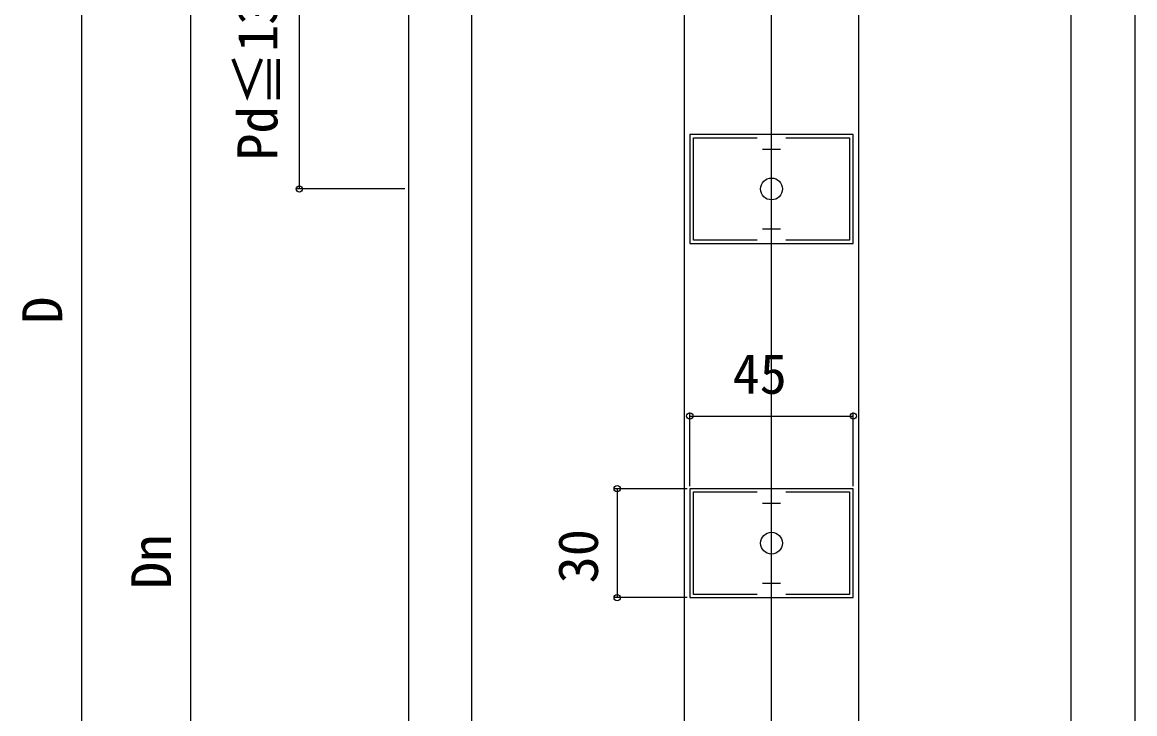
# Model space of a CAD drawing. Units: millimetres, scale not verified. Extents: x -875 to 875, y -1300 to 1292.
# Drawn here: x -372.5 to -66.2, y -861.2 to -670.8 of the extents above; entities that cross this region are included whole.
import ezdxf
from ezdxf.enums import TextEntityAlignment as Align

# ---------------------------------------------------------------- set-up
doc = ezdxf.new("R2010")
doc.units = ezdxf.units.MM
doc.header["$LTSCALE"] = 8
for name, color, linetype in [('0-2_YKK_11', 7, 'Continuous'), ('0-4_YKK_12', 2, 'Continuous'), ('0-7_YKK_D', 6, 'Continuous'), ('0-9_YSS_K', 3, 'Continuous')]:
    doc.layers.add(name, color=color, linetype=linetype)
doc.styles.add('ＭＳ ゴシック', font='')
doc.styles.get('ＭＳ ゴシック').set_extended_font_data('MS Gothic')

msp = doc.modelspace()

# ---------------------------------------------------------------- linework, layer by layer
at = {"layer": '0-2_YKK_11'}
for p, q in [((-166.227, -708.2), (-166.227, -703.2)), ((-168.727, -705.7), (-163.727, -705.7)), ((-166.227, -730.2), (-166.227, -725.2)), ((-168.727, -727.7), (-163.727, -727.7)), ((-166.227, -805.7), (-166.227, -800.7)), ((-168.727, -803.2), (-163.727, -803.2)), ((-166.227, -827.7), (-166.227, -822.7)), ((-168.727, -825.2), (-163.727, -825.2))]:
    msp.add_line(p, q, dxfattribs=at)
for points in [[(-188.727, -731.7), (-143.727, -731.7), (-143.727, -701.7), (-188.727, -701.7)], [(-188.727, -829.2), (-143.727, -829.2), (-143.727, -799.2), (-188.727, -799.2)]]:
    msp.add_lwpolyline(points, close=True, dxfattribs=at)
for points in [[(-170.196, -730.8), (-187.727, -730.8), (-187.727, -702.6), (-170.196, -702.6)], [(-162.259, -702.6), (-144.727, -702.6), (-144.727, -730.8), (-162.259, -730.8)], [(-170.196, -828.3), (-187.727, -828.3), (-187.727, -800.1), (-170.196, -800.1)], [(-162.259, -800.1), (-144.727, -800.1), (-144.727, -828.3), (-162.259, -828.3)]]:
    msp.add_lwpolyline(points, dxfattribs=at)
at = {"layer": '0-4_YKK_12'}
for p, q in [((-266.227, -271.7), (-266.227, -1111.7)), ((-66.227, -471.7), (-66.227, -1111.7)), ((-190.227, -991.2), (-190.227, -637.2)), ((-142.227, -991.2), (-142.227, -637.2))]:
    msp.add_line(p, q, dxfattribs=at)
for centre in [(-166.227, -716.7), (-166.227, -814.2)]:
    msp.add_circle(centre, 3, dxfattribs=at)
at = {"layer": '0-7_YKK_D'}
for p, q in [((-356.227, -385.7), (-356.227, -1107.7)), ((-326.227, -621.7), (-326.227, -1006.7)), ((-296.227, -716.7), (-296.227, -621.7)), ((-267.227, -716.7), (-297.227, -716.7)), ((-188.727, -798.5), (-188.727, -778.2)), ((-188.727, -779.2), (-143.727, -779.2)), ((-143.727, -798.5), (-143.727, -778.2)), ((-189.427, -799.2), (-209.727, -799.2)), ((-208.727, -799.2), (-208.727, -829.2)), ((-189.427, -829.2), (-209.727, -829.2))]:
    msp.add_line(p, q, dxfattribs=at)
for centre in [(-296.227, -716.7), (-188.727, -779.2), (-143.727, -779.2), (-208.727, -799.2), (-208.727, -829.2)]:
    msp.add_circle(centre, 0.875, dxfattribs=at)
at = {"layer": '0-9_YSS_K'}
for p, q in [((-248.727, -1126.7), (-248.727, -289.2)), ((-166.227, -1259.7), (-166.227, -371.7)), ((-83.727, -1121.7), (-83.727, -454.2))]:
    msp.add_line(p, q, dxfattribs=at)

# ---------------------------------------------------------------- texts
at = {"layer": '0-7_YKK_D', "style": 'ＭＳ ゴシック'}
for s, p in [('Pd≦130', (-298.994, -708.916)), ('D', (-358.227, -753.816)), ('30', (-210.727, -825.28)), ('Dn', (-328.227, -826.814))]:
    msp.add_text(s, height=11, rotation=90, dxfattribs=at).set_placement(p, align=Align.BOTTOM_LEFT)
msp.add_text('45', height=11, dxfattribs=at).set_placement((-176.966, -776.386), align=Align.BOTTOM_LEFT)

doc.saveas('drawing.dxf')
